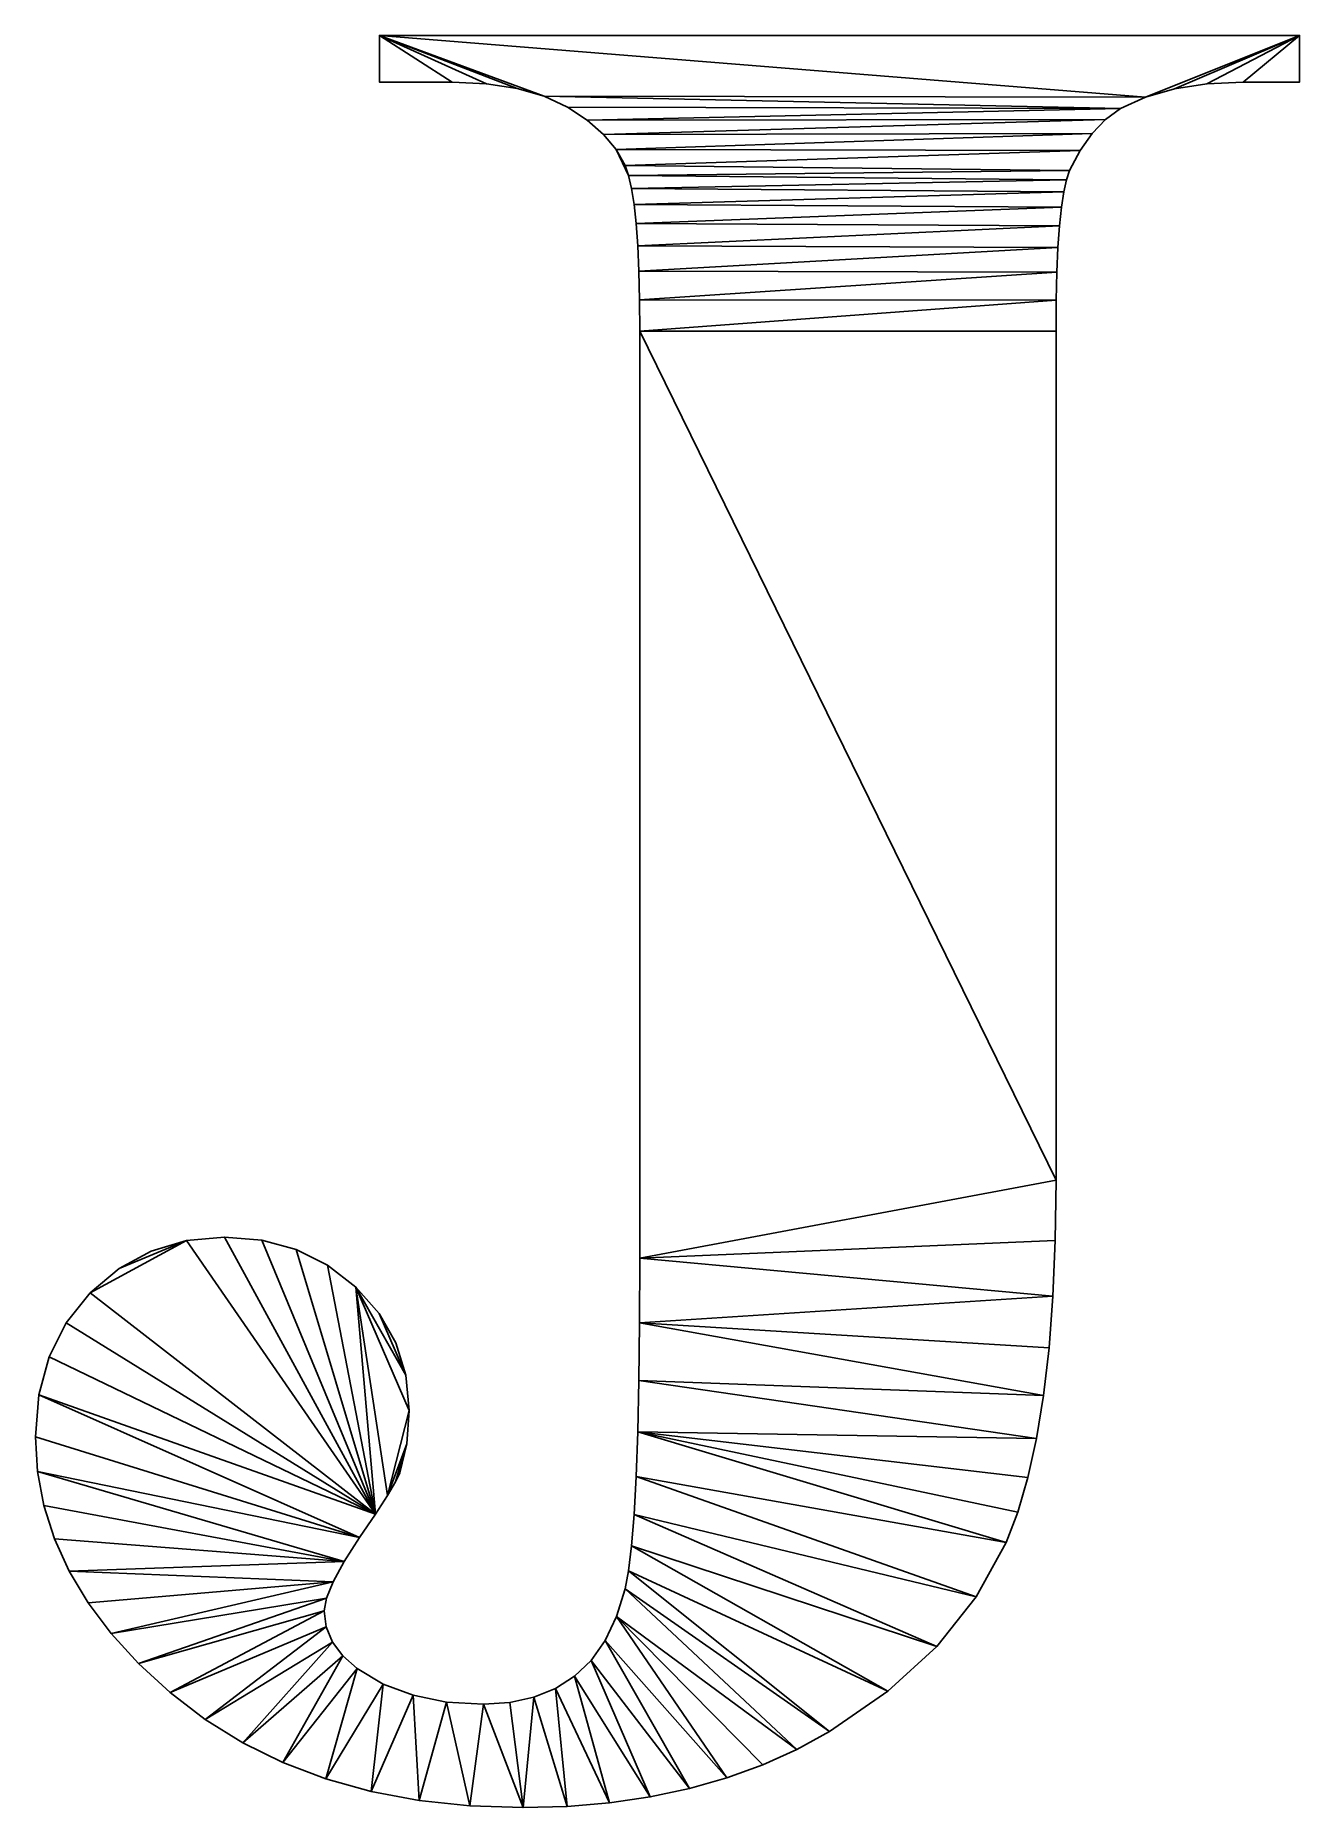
# Model space of a CAD drawing. Header units: metres. Extents: x 0.016 to 0.697, y -0.021 to 0.933.
import ezdxf

# ---------------------------------------------------------------- set-up
doc = ezdxf.new("R2010")
doc.units = ezdxf.units.M

msp = doc.modelspace()

# ---------------------------------------------------------------- meshes
at = {"layer": 'Armanisoft_0', "linetype": 'CONTINUOUS'}
mesh = msp.add_polyface(dxfattribs=at)
corners = [(0.339478, 0.831587), (0.567377, 0.830467), (0.340347, 0.819601), (0.338362, 0.841904), (0.568405, 0.840428), (0.336997, 0.850551), (0.569662, 0.84869), (0.335384, 0.857529), (0.571147, 0.855252), (0.333523, 0.862837), (0.572861, 0.860115), (0.328605, 0.871512), (0.578485, 0.871005), (0.321792, 0.87964), (0.584933, 0.880204), (0.313083, 0.88722), (0.592208, 0.887711), (0.30248, 0.894254), (0.600308, 0.893527), (0.28993, 0.900169), (0.258837, 0.906929), (0.20122, 0.932927), (0.275382, 0.904394), (0.240294, 0.907774), (0.20122, 0.907774), (0.613759, 0.89976), (0.338362, 0.841904, 0.229421), (0.339478, 0.831587, 0.229421), (0.568405, 0.840428, 0.229421), (0.336997, 0.850551, 0.229421), (0.569662, 0.84869, 0.229421), (0.335384, 0.857529, 0.229421), (0.571147, 0.855252, 0.229421), (0.333523, 0.862837, 0.229421), (0.572861, 0.860115, 0.229421), (0.328605, 0.871512, 0.229421), (0.578485, 0.871005, 0.229421), (0.321792, 0.87964, 0.229421), (0.584933, 0.880204, 0.229421), (0.313083, 0.88722, 0.229421), (0.592208, 0.887711, 0.229421), (0.30248, 0.894254, 0.229421), (0.600308, 0.893527, 0.229421), (0.28993, 0.900169, 0.229421), (0.258837, 0.906929, 0.229421), (0.275382, 0.904394, 0.229421), (0.20122, 0.932927, 0.229421), (0.240294, 0.907774, 0.229421), (0.20122, 0.907774, 0.229421), (0.613759, 0.89976, 0.229421), (0.20122, 0.932927), (0.20122, 0.907774), (0.20122, 0.907774, 0.229421), (0.20122, 0.932927, 0.229421), (0.339478, 0.831587), (0.340347, 0.819601), (0.340347, 0.819601, 0.229421), (0.339478, 0.831587, 0.229421), (0.338362, 0.841904), (0.338362, 0.841904, 0.229421), (0.336997, 0.850551), (0.336997, 0.850551, 0.229421), (0.335384, 0.857529), (0.335384, 0.857529, 0.229421), (0.333523, 0.862837), (0.333523, 0.862837, 0.229421), (0.328605, 0.871512), (0.328605, 0.871512, 0.229421), (0.321792, 0.87964), (0.321792, 0.87964, 0.229421), (0.313083, 0.88722), (0.313083, 0.88722, 0.229421), (0.30248, 0.894254), (0.30248, 0.894254, 0.229421), (0.28993, 0.900169), (0.28993, 0.900169, 0.229421), (0.275382, 0.904394), (0.275382, 0.904394, 0.229421), (0.258837, 0.906929), (0.258837, 0.906929, 0.229421), (0.240294, 0.907774), (0.240294, 0.907774, 0.229421)]
mesh.append_faces([[corners[k] for k in face] for face in [(0, 1, 2), (3, 4, 0), (5, 6, 3), (7, 8, 5), (9, 10, 7), (11, 12, 9), (11, 9, 7), (13, 14, 11), (15, 16, 13), (17, 18, 15), (19, 18, 17), (20, 21, 22), (23, 24, 21), (23, 21, 20), (21, 25, 19), (21, 19, 22), (26, 27, 28), (29, 26, 30), (31, 29, 32), (33, 31, 34), (35, 33, 36), (35, 31, 33), (37, 35, 38), (39, 37, 40), (41, 39, 42), (43, 41, 42), (44, 45, 46), (47, 46, 48), (47, 44, 46), (46, 43, 49), (46, 45, 43), (50, 51, 52, 53), (54, 55, 56, 57), (58, 54, 57, 59), (60, 58, 59, 61), (62, 60, 61, 63), (64, 62, 63, 65), (66, 64, 65, 67), (68, 66, 67, 69), (70, 68, 69, 71), (72, 70, 71, 73), (74, 72, 73, 75), (76, 74, 75, 77), (78, 76, 77, 79), (80, 78, 79, 81), (51, 80, 81, 52)]])
mesh = msp.add_polyface(dxfattribs=at)
corners = [(0.666346, 0.907774), (0.696646, 0.932927), (0.696646, 0.907774), (0.646778, 0.906884), (0.629249, 0.904213), (0.613759, 0.89976), (0.340347, 0.819601), (0.567377, 0.830467), (0.566577, 0.818806), (0.339478, 0.831587), (0.568405, 0.840428), (0.338362, 0.841904), (0.569662, 0.84869), (0.336997, 0.850551), (0.571147, 0.855252), (0.335384, 0.857529), (0.572861, 0.860115), (0.333523, 0.862837), (0.578485, 0.871005), (0.328605, 0.871512), (0.584933, 0.880204), (0.321792, 0.87964), (0.592208, 0.887711), (0.313083, 0.88722), (0.600308, 0.893527), (0.28993, 0.900169), (0.20122, 0.932927), (0.666346, 0.907774, 0.229421), (0.696646, 0.907774, 0.229421), (0.696646, 0.932927, 0.229421), (0.646778, 0.906884, 0.229421), (0.629249, 0.904213, 0.229421), (0.613759, 0.89976, 0.229421), (0.340347, 0.819601, 0.229421), (0.566577, 0.818806, 0.229421), (0.567377, 0.830467, 0.229421), (0.339478, 0.831587, 0.229421), (0.568405, 0.840428, 0.229421), (0.338362, 0.841904, 0.229421), (0.569662, 0.84869, 0.229421), (0.336997, 0.850551, 0.229421), (0.571147, 0.855252, 0.229421), (0.335384, 0.857529, 0.229421), (0.572861, 0.860115, 0.229421), (0.333523, 0.862837, 0.229421), (0.578485, 0.871005, 0.229421), (0.328605, 0.871512, 0.229421), (0.584933, 0.880204, 0.229421), (0.321792, 0.87964, 0.229421), (0.592208, 0.887711, 0.229421), (0.313083, 0.88722, 0.229421), (0.600308, 0.893527, 0.229421), (0.28993, 0.900169, 0.229421), (0.20122, 0.932927, 0.229421), (0.696646, 0.932927), (0.20122, 0.932927), (0.20122, 0.932927, 0.229421), (0.696646, 0.932927, 0.229421), (0.696646, 0.907774), (0.696646, 0.907774, 0.229421), (0.666346, 0.907774), (0.666346, 0.907774, 0.229421), (0.646778, 0.906884), (0.646778, 0.906884, 0.229421), (0.629249, 0.904213), (0.629249, 0.904213, 0.229421), (0.613759, 0.89976), (0.613759, 0.89976, 0.229421), (0.600308, 0.893527), (0.600308, 0.893527, 0.229421), (0.592208, 0.887711), (0.592208, 0.887711, 0.229421), (0.584933, 0.880204), (0.584933, 0.880204, 0.229421), (0.578485, 0.871005), (0.578485, 0.871005, 0.229421), (0.572861, 0.860115), (0.572861, 0.860115, 0.229421), (0.571147, 0.855252), (0.571147, 0.855252, 0.229421), (0.569662, 0.84869), (0.569662, 0.84869, 0.229421), (0.568405, 0.840428), (0.568405, 0.840428, 0.229421), (0.567377, 0.830467), (0.567377, 0.830467, 0.229421), (0.566577, 0.818806), (0.566577, 0.818806, 0.229421)]
mesh.append_faces([[corners[k] for k in face] for face in [(0, 1, 2), (3, 1, 0), (4, 1, 3), (5, 1, 4), (6, 7, 8), (9, 10, 7), (11, 12, 10), (13, 14, 12), (15, 16, 14), (17, 18, 16), (19, 20, 18), (21, 22, 20), (23, 24, 22), (25, 5, 24), (26, 1, 5), (27, 28, 29), (30, 27, 29), (31, 30, 29), (32, 31, 29), (33, 34, 35), (36, 35, 37), (36, 33, 35), (38, 37, 39), (40, 39, 41), (42, 41, 43), (44, 43, 45), (46, 45, 47), (48, 47, 49), (50, 49, 51), (52, 51, 32), (53, 32, 29), (54, 55, 56, 57), (58, 54, 57, 59), (60, 58, 59, 61), (62, 60, 61, 63), (64, 62, 63, 65), (66, 64, 65, 67), (68, 66, 67, 69), (70, 68, 69, 71), (72, 70, 71, 73), (74, 72, 73, 75), (76, 74, 75, 77), (78, 76, 77, 79), (80, 78, 79, 81), (82, 80, 81, 83), (84, 82, 83, 85), (86, 84, 85, 87)]])
mesh = msp.add_polyface(dxfattribs=at)
corners = [(0.097251, 0.283948), (0.045538, 0.255814), (0.061128, 0.268943), (0.078365, 0.278321), (0.341463, 0.274492), (0.565549, 0.316506), (0.565128, 0.284102), (0.563867, 0.253988), (0.341339, 0.239755), (0.341463, 0.773628), (0.565663, 0.790387), (0.565549, 0.773628), (0.341339, 0.790622), (0.566006, 0.805446), (0.340967, 0.805946), (0.566577, 0.818806), (0.340347, 0.819601), (0.097251, 0.283948, 0.229421), (0.061128, 0.268943, 0.229421), (0.045538, 0.255814, 0.229421), (0.078365, 0.278321, 0.229421), (0.341463, 0.274492, 0.229421), (0.565128, 0.284102, 0.229421), (0.565549, 0.316506, 0.229421), (0.563867, 0.253988, 0.229421), (0.341339, 0.239755, 0.229421), (0.341463, 0.773628, 0.229421), (0.565549, 0.773628, 0.229421), (0.565663, 0.790387, 0.229421), (0.341339, 0.790622, 0.229421), (0.566006, 0.805446, 0.229421), (0.340967, 0.805946, 0.229421), (0.566577, 0.818806, 0.229421), (0.340347, 0.819601, 0.229421), (0.566006, 0.805446), (0.566577, 0.818806), (0.566577, 0.818806, 0.229421), (0.566006, 0.805446, 0.229421), (0.565663, 0.790387), (0.565663, 0.790387, 0.229421), (0.565549, 0.773628), (0.565549, 0.773628, 0.229421), (0.565549, 0.316506), (0.565549, 0.316506, 0.229421), (0.565128, 0.284102), (0.565128, 0.284102, 0.229421), (0.563867, 0.253988), (0.563867, 0.253988, 0.229421), (0.045538, 0.255814), (0.032618, 0.239716), (0.032618, 0.239716, 0.229421), (0.045538, 0.255814, 0.229421), (0.061128, 0.268943), (0.061128, 0.268943, 0.229421), (0.078365, 0.278321), (0.078365, 0.278321, 0.229421), (0.097251, 0.283948), (0.097251, 0.283948, 0.229421), (0.117784, 0.285823), (0.117784, 0.285823, 0.229421), (0.13795, 0.28414), (0.13795, 0.28414, 0.229421), (0.156458, 0.279089), (0.156458, 0.279089, 0.229421), (0.173308, 0.270671), (0.173308, 0.270671, 0.229421), (0.1885, 0.258886), (0.1885, 0.258886, 0.229421), (0.201068, 0.244638), (0.201068, 0.244638, 0.229421), (0.341463, 0.274492), (0.341339, 0.239755), (0.341339, 0.239755, 0.229421), (0.341463, 0.274492, 0.229421), (0.341463, 0.773628), (0.341463, 0.773628, 0.229421), (0.341339, 0.790622), (0.341339, 0.790622, 0.229421), (0.340967, 0.805946), (0.340967, 0.805946, 0.229421), (0.340347, 0.819601), (0.340347, 0.819601, 0.229421)]
mesh.append_faces([[corners[k] for k in face] for face in [(0, 1, 2), (0, 2, 3), (4, 5, 6), (4, 6, 7), (4, 7, 8), (9, 10, 11), (9, 11, 5), (9, 5, 4), (12, 13, 10), (12, 10, 9), (14, 15, 13), (14, 13, 12), (16, 15, 14), (17, 18, 19), (17, 20, 18), (21, 22, 23), (21, 24, 22), (21, 25, 24), (26, 27, 28), (26, 23, 27), (26, 21, 23), (29, 28, 30), (29, 26, 28), (31, 30, 32), (31, 29, 30), (33, 31, 32), (34, 35, 36, 37), (38, 34, 37, 39), (40, 38, 39, 41), (42, 40, 41, 43), (44, 42, 43, 45), (46, 44, 45, 47), (48, 49, 50, 51), (52, 48, 51, 53), (54, 52, 53, 55), (56, 54, 55, 57), (58, 56, 57, 59), (60, 58, 59, 61), (62, 60, 61, 63), (64, 62, 63, 65), (66, 64, 65, 67), (68, 66, 67, 69), (70, 71, 72, 73), (74, 70, 73, 75), (76, 74, 75, 77), (78, 76, 77, 79), (80, 78, 79, 81)]])
mesh = msp.add_polyface(dxfattribs=at)
corners = [(0.21543, 0.211466), (0.1885, 0.258886), (0.201068, 0.244638), (0.210044, 0.228832), (0.217226, 0.192541), (0.205492, 0.14673), (0.199048, 0.136729), (0.023389, 0.221429), (0.032618, 0.239716), (0.045538, 0.255814), (0.097251, 0.283948), (0.117784, 0.285823), (0.13795, 0.28414), (0.156458, 0.279089), (0.173308, 0.270671), (0.340967, 0.208583), (0.558822, 0.200627), (0.555039, 0.17738), (0.340346, 0.180975), (0.341339, 0.239755), (0.563867, 0.253988), (0.561765, 0.226163), (0.21543, 0.211466, 0.229421), (0.201068, 0.244638, 0.229421), (0.1885, 0.258886, 0.229421), (0.210044, 0.228832, 0.229421), (0.217226, 0.192541, 0.229421), (0.205492, 0.14673, 0.229421), (0.199048, 0.136729, 0.229421), (0.023389, 0.221429, 0.229421), (0.017852, 0.200956, 0.229421), (0.032618, 0.239716, 0.229421), (0.045538, 0.255814, 0.229421), (0.097251, 0.283948, 0.229421), (0.117784, 0.285823, 0.229421), (0.13795, 0.28414, 0.229421), (0.156458, 0.279089, 0.229421), (0.173308, 0.270671, 0.229421), (0.340967, 0.208583, 0.229421), (0.555039, 0.17738, 0.229421), (0.558822, 0.200627, 0.229421), (0.340346, 0.180975, 0.229421), (0.341339, 0.239755, 0.229421), (0.561765, 0.226163, 0.229421), (0.563867, 0.253988, 0.229421), (0.561765, 0.226163), (0.563867, 0.253988), (0.563867, 0.253988, 0.229421), (0.561765, 0.226163, 0.229421), (0.558822, 0.200627), (0.558822, 0.200627, 0.229421), (0.555039, 0.17738), (0.555039, 0.17738, 0.229421), (0.017852, 0.200956), (0.016006, 0.178294), (0.016006, 0.178294, 0.229421), (0.017852, 0.200956, 0.229421), (0.023389, 0.221429), (0.023389, 0.221429, 0.229421), (0.032618, 0.239716), (0.032618, 0.239716, 0.229421), (0.210044, 0.228832), (0.201068, 0.244638), (0.201068, 0.244638, 0.229421), (0.210044, 0.228832, 0.229421), (0.21543, 0.211466), (0.21543, 0.211466, 0.229421), (0.217226, 0.192541), (0.217226, 0.192541, 0.229421), (0.340967, 0.208583), (0.340346, 0.180975), (0.340346, 0.180975, 0.229421), (0.340967, 0.208583, 0.229421), (0.341339, 0.239755), (0.341339, 0.239755, 0.229421)]
mesh.append_faces([[corners[k] for k in face] for face in [(0, 1, 2), (0, 2, 3), (4, 1, 0), (5, 1, 4), (6, 7, 8), (6, 8, 9), (6, 9, 10), (6, 10, 11), (6, 11, 12), (6, 12, 13), (6, 13, 14), (6, 14, 1), (15, 16, 17), (15, 17, 18), (19, 20, 21), (19, 21, 16), (19, 16, 15), (22, 23, 24), (22, 25, 23), (26, 22, 24), (27, 26, 24), (28, 29, 30), (28, 31, 29), (28, 32, 31), (28, 33, 32), (28, 34, 33), (28, 35, 34), (28, 36, 35), (28, 37, 36), (28, 24, 37), (38, 39, 40), (38, 41, 39), (42, 43, 44), (42, 40, 43), (42, 38, 40), (45, 46, 47, 48), (49, 45, 48, 50), (51, 49, 50, 52), (53, 54, 55, 56), (57, 53, 56, 58), (59, 57, 58, 60), (61, 62, 63, 64), (65, 61, 64, 66), (67, 65, 66, 68), (69, 70, 71, 72), (73, 69, 72, 74)]])
mesh = msp.add_polyface(dxfattribs=at)
corners = [(0.205492, 0.14673), (0.217226, 0.192541), (0.215972, 0.174515), (0.209879, 0.154106), (0.199048, 0.136729), (0.1885, 0.258886), (0.175935, 0.067809), (0.107347, 0.026049), (0.172604, 0.075894), (0.181487, 0.060347), (0.149229, 0.002837), (0.127585, 0.013476), (0.189259, 0.05351), (0.17228, -0.005867), (0.203287, 0.045105), (0.196738, -0.012637), (0.219302, 0.039102), (0.222603, -0.017473), (0.237302, 0.035499), (0.205492, 0.14673, 0.229421), (0.215972, 0.174515, 0.229421), (0.217226, 0.192541, 0.229421), (0.209879, 0.154106, 0.229421), (0.199048, 0.136729, 0.229421), (0.1885, 0.258886, 0.229421), (0.175935, 0.067809, 0.229421), (0.172604, 0.075894, 0.229421), (0.107347, 0.026049, 0.229421), (0.181487, 0.060347, 0.229421), (0.127585, 0.013476, 0.229421), (0.149229, 0.002837, 0.229421), (0.189259, 0.05351, 0.229421), (0.17228, -0.005867, 0.229421), (0.203287, 0.045105, 0.229421), (0.196738, -0.012637, 0.229421), (0.219302, 0.039102, 0.229421), (0.222603, -0.017473, 0.229421), (0.237302, 0.035499, 0.229421), (0.196738, -0.012637), (0.222603, -0.017473), (0.222603, -0.017473, 0.229421), (0.196738, -0.012637, 0.229421), (0.17228, -0.005867), (0.17228, -0.005867, 0.229421), (0.149229, 0.002837), (0.149229, 0.002837, 0.229421), (0.215972, 0.174515), (0.217226, 0.192541), (0.217226, 0.192541, 0.229421), (0.215972, 0.174515, 0.229421), (0.21221, 0.158857), (0.21221, 0.158857, 0.229421), (0.209879, 0.154106), (0.209879, 0.154106, 0.229421), (0.205492, 0.14673), (0.205492, 0.14673, 0.229421), (0.199048, 0.136729), (0.199048, 0.136729, 0.229421), (0.190549, 0.124103), (0.190549, 0.124103, 0.229421), (0.182212, 0.111179), (0.182212, 0.111179, 0.229421), (0.176258, 0.100289), (0.176258, 0.100289, 0.229421), (0.172685, 0.09143), (0.172685, 0.09143, 0.229421), (0.171494, 0.084604), (0.171494, 0.084604, 0.229421), (0.172604, 0.075894), (0.172604, 0.075894, 0.229421), (0.175935, 0.067809), (0.175935, 0.067809, 0.229421), (0.181487, 0.060347), (0.181487, 0.060347, 0.229421), (0.189259, 0.05351), (0.189259, 0.05351, 0.229421), (0.203287, 0.045105), (0.203287, 0.045105, 0.229421), (0.219302, 0.039102), (0.219302, 0.039102, 0.229421), (0.237302, 0.035499), (0.237302, 0.035499, 0.229421)]
mesh.append_faces([[corners[k] for k in face] for face in [(0, 1, 2), (0, 2, 3), (4, 5, 0), (6, 7, 8), (9, 10, 11), (9, 11, 6), (12, 13, 10), (12, 10, 9), (14, 15, 13), (14, 13, 12), (16, 17, 15), (16, 15, 14), (18, 17, 16), (19, 20, 21), (19, 22, 20), (23, 19, 24), (25, 26, 27), (28, 29, 30), (28, 25, 29), (31, 30, 32), (31, 28, 30), (33, 32, 34), (33, 31, 32), (35, 34, 36), (35, 33, 34), (37, 35, 36), (38, 39, 40, 41), (42, 38, 41, 43), (44, 42, 43, 45), (46, 47, 48, 49), (50, 46, 49, 51), (52, 50, 51, 53), (54, 52, 53, 55), (56, 54, 55, 57), (58, 56, 57, 59), (60, 58, 59, 61), (62, 60, 61, 63), (64, 62, 63, 65), (66, 64, 65, 67), (68, 66, 67, 69), (70, 68, 69, 71), (72, 70, 71, 73), (74, 72, 73, 75), (76, 74, 75, 77), (78, 76, 77, 79), (80, 78, 79, 81)]])
mesh = msp.add_polyface(dxfattribs=at)
corners = [(0.199048, 0.136729), (0.017852, 0.200956), (0.023389, 0.221429), (0.190549, 0.124103), (0.017139, 0.159552), (0.016006, 0.178294), (0.182212, 0.111179), (0.034134, 0.10594), (0.026203, 0.123375), (0.020538, 0.141245), (0.176258, 0.100289), (0.056793, 0.072377), (0.04433, 0.08894), (0.172685, 0.09143), (0.071522, 0.056249), (0.171494, 0.084604), (0.088516, 0.040556), (0.172604, 0.075894), (0.107347, 0.026049), (0.175935, 0.067809), (0.127585, 0.013476), (0.190549, 0.124103, 0.229421), (0.016006, 0.178294, 0.229421), (0.017139, 0.159552, 0.229421), (0.017852, 0.200956, 0.229421), (0.199048, 0.136729, 0.229421), (0.182212, 0.111179, 0.229421), (0.026203, 0.123375, 0.229421), (0.034134, 0.10594, 0.229421), (0.020538, 0.141245, 0.229421), (0.176258, 0.100289, 0.229421), (0.04433, 0.08894, 0.229421), (0.056793, 0.072377, 0.229421), (0.172685, 0.09143, 0.229421), (0.071522, 0.056249, 0.229421), (0.171494, 0.084604, 0.229421), (0.088516, 0.040556, 0.229421), (0.172604, 0.075894, 0.229421), (0.107347, 0.026049, 0.229421), (0.175935, 0.067809, 0.229421), (0.127585, 0.013476, 0.229421), (0.127585, 0.013476), (0.149229, 0.002837), (0.149229, 0.002837, 0.229421), (0.127585, 0.013476, 0.229421), (0.107347, 0.026049), (0.107347, 0.026049, 0.229421), (0.088516, 0.040556), (0.088516, 0.040556, 0.229421), (0.071522, 0.056249), (0.071522, 0.056249, 0.229421), (0.056793, 0.072377), (0.056793, 0.072377, 0.229421), (0.04433, 0.08894), (0.04433, 0.08894, 0.229421), (0.034134, 0.10594), (0.034134, 0.10594, 0.229421), (0.026203, 0.123375), (0.026203, 0.123375, 0.229421), (0.020538, 0.141245), (0.020538, 0.141245, 0.229421), (0.017139, 0.159552), (0.017139, 0.159552, 0.229421), (0.016006, 0.178294), (0.016006, 0.178294, 0.229421)]
mesh.append_faces([[corners[k] for k in face] for face in [(0, 1, 2), (3, 4, 5), (3, 5, 1), (3, 1, 0), (6, 7, 8), (6, 8, 9), (6, 9, 4), (6, 4, 3), (10, 11, 12), (10, 12, 7), (10, 7, 6), (13, 14, 11), (13, 11, 10), (15, 16, 14), (15, 14, 13), (17, 18, 16), (17, 16, 15), (19, 20, 18), (21, 22, 23), (21, 24, 22), (21, 25, 24), (26, 27, 28), (26, 29, 27), (26, 23, 29), (26, 21, 23), (30, 31, 32), (30, 28, 31), (30, 26, 28), (33, 32, 34), (33, 30, 32), (35, 34, 36), (35, 33, 34), (37, 36, 38), (37, 35, 36), (39, 38, 40), (41, 42, 43, 44), (45, 41, 44, 46), (47, 45, 46, 48), (49, 47, 48, 50), (51, 49, 50, 52), (53, 51, 52, 54), (55, 53, 54, 56), (57, 55, 56, 58), (59, 57, 58, 60), (61, 59, 60, 62), (63, 61, 62, 64)]])
mesh = msp.add_polyface(dxfattribs=at)
corners = [(0.237302, 0.035499), (0.249874, -0.020374), (0.222603, -0.017473), (0.257289, 0.034299), (0.278552, -0.021341), (0.271461, 0.035239), (0.284345, 0.03806), (0.302279, -0.020703), (0.29594, 0.042762), (0.325116, -0.018786), (0.306248, 0.049345), (0.347066, -0.015591), (0.3152, 0.057928), (0.368127, -0.011119), (0.322729, 0.068633), (0.328835, 0.081458), (0.388299, -0.005369), (0.237302, 0.035499, 0.229421), (0.222603, -0.017473, 0.229421), (0.249874, -0.020374, 0.229421), (0.257289, 0.034299, 0.229421), (0.278552, -0.021341, 0.229421), (0.271461, 0.035239, 0.229421), (0.284345, 0.03806, 0.229421), (0.302279, -0.020703, 0.229421), (0.29594, 0.042762, 0.229421), (0.325116, -0.018786, 0.229421), (0.306248, 0.049345, 0.229421), (0.347066, -0.015591, 0.229421), (0.3152, 0.057928, 0.229421), (0.368127, -0.011119, 0.229421), (0.322729, 0.068633, 0.229421), (0.325116, -0.018786), (0.347066, -0.015591), (0.347066, -0.015591, 0.229421), (0.325116, -0.018786, 0.229421), (0.302279, -0.020703), (0.302279, -0.020703, 0.229421), (0.278552, -0.021341), (0.278552, -0.021341, 0.229421), (0.249874, -0.020374), (0.249874, -0.020374, 0.229421), (0.222603, -0.017473), (0.222603, -0.017473, 0.229421), (0.257289, 0.034299), (0.237302, 0.035499), (0.237302, 0.035499, 0.229421), (0.257289, 0.034299, 0.229421), (0.271461, 0.035239), (0.271461, 0.035239, 0.229421), (0.284345, 0.03806), (0.284345, 0.03806, 0.229421), (0.29594, 0.042762), (0.29594, 0.042762, 0.229421), (0.306248, 0.049345), (0.306248, 0.049345, 0.229421), (0.3152, 0.057928), (0.3152, 0.057928, 0.229421), (0.322729, 0.068633), (0.322729, 0.068633, 0.229421), (0.328835, 0.081458), (0.328835, 0.081458, 0.229421), (0.333519, 0.096403), (0.333519, 0.096403, 0.229421), (0.335381, 0.106189), (0.335381, 0.106189, 0.229421), (0.336995, 0.119539), (0.336995, 0.119539, 0.229421), (0.33836, 0.136453), (0.33836, 0.136453, 0.229421), (0.339477, 0.156932), (0.339477, 0.156932, 0.229421), (0.340346, 0.180975), (0.340346, 0.180975, 0.229421)]
mesh.append_faces([[corners[k] for k in face] for face in [(0, 1, 2), (3, 4, 1), (3, 1, 0), (5, 4, 3), (6, 7, 4), (6, 4, 5), (8, 9, 7), (8, 7, 6), (10, 11, 9), (10, 9, 8), (12, 13, 11), (12, 11, 10), (14, 13, 12), (15, 16, 14), (17, 18, 19), (20, 19, 21), (20, 17, 19), (22, 20, 21), (23, 21, 24), (23, 22, 21), (25, 24, 26), (25, 23, 24), (27, 26, 28), (27, 25, 26), (29, 28, 30), (29, 27, 28), (31, 29, 30), (32, 33, 34, 35), (36, 32, 35, 37), (38, 36, 37, 39), (40, 38, 39, 41), (42, 40, 41, 43), (44, 45, 46, 47), (48, 44, 47, 49), (50, 48, 49, 51), (52, 50, 51, 53), (54, 52, 53, 55), (56, 54, 55, 57), (58, 56, 57, 59), (60, 58, 59, 61), (62, 60, 61, 63), (64, 62, 63, 65), (66, 64, 65, 67), (68, 66, 67, 69), (70, 68, 69, 71), (72, 70, 71, 73)]])
mesh = msp.add_polyface(dxfattribs=at)
corners = [(0.322729, 0.068633), (0.388299, -0.005369), (0.368127, -0.011119), (0.328835, 0.081458), (0.425979, 0.009965), (0.407583, 0.00166), (0.333519, 0.096403), (0.443486, 0.019549), (0.335381, 0.106189), (0.475027, 0.041247), (0.336995, 0.119539), (0.501401, 0.065451), (0.33836, 0.136453), (0.522606, 0.092161), (0.339477, 0.156932), (0.538643, 0.121376), (0.340346, 0.180975), (0.555039, 0.17738), (0.550414, 0.156423), (0.544949, 0.137755), (0.322729, 0.068633, 0.229421), (0.368127, -0.011119, 0.229421), (0.388299, -0.005369, 0.229421), (0.328835, 0.081458, 0.229421), (0.407583, 0.00166, 0.229421), (0.425979, 0.009965, 0.229421), (0.333519, 0.096403, 0.229421), (0.443486, 0.019549, 0.229421), (0.335381, 0.106189, 0.229421), (0.475027, 0.041247, 0.229421), (0.336995, 0.119539, 0.229421), (0.501401, 0.065451, 0.229421), (0.33836, 0.136453, 0.229421), (0.522606, 0.092161, 0.229421), (0.339477, 0.156932, 0.229421), (0.538643, 0.121376, 0.229421), (0.340346, 0.180975, 0.229421), (0.550414, 0.156423, 0.229421), (0.555039, 0.17738, 0.229421), (0.544949, 0.137755, 0.229421), (0.550414, 0.156423), (0.555039, 0.17738), (0.555039, 0.17738, 0.229421), (0.550414, 0.156423, 0.229421), (0.544949, 0.137755), (0.544949, 0.137755, 0.229421), (0.538643, 0.121376), (0.538643, 0.121376, 0.229421), (0.522606, 0.092161), (0.522606, 0.092161, 0.229421), (0.501401, 0.065451), (0.501401, 0.065451, 0.229421), (0.475027, 0.041247), (0.475027, 0.041247, 0.229421), (0.443486, 0.019549), (0.443486, 0.019549, 0.229421), (0.425979, 0.009965), (0.425979, 0.009965, 0.229421), (0.407583, 0.00166), (0.407583, 0.00166, 0.229421), (0.388299, -0.005369), (0.388299, -0.005369, 0.229421), (0.368127, -0.011119), (0.368127, -0.011119, 0.229421), (0.347066, -0.015591), (0.347066, -0.015591, 0.229421)]
mesh.append_faces([[corners[k] for k in face] for face in [(0, 1, 2), (3, 4, 5), (3, 5, 1), (6, 7, 4), (6, 4, 3), (8, 9, 7), (8, 7, 6), (10, 11, 9), (10, 9, 8), (12, 13, 11), (12, 11, 10), (14, 15, 13), (14, 13, 12), (16, 17, 18), (16, 18, 19), (16, 19, 15), (16, 15, 14), (20, 21, 22), (23, 24, 25), (23, 22, 24), (23, 20, 22), (26, 25, 27), (26, 23, 25), (28, 27, 29), (28, 26, 27), (30, 29, 31), (30, 28, 29), (32, 31, 33), (32, 30, 31), (34, 33, 35), (34, 32, 33), (36, 37, 38), (36, 39, 37), (36, 35, 39), (36, 34, 35), (40, 41, 42, 43), (44, 40, 43, 45), (46, 44, 45, 47), (48, 46, 47, 49), (50, 48, 49, 51), (52, 50, 51, 53), (54, 52, 53, 55), (56, 54, 55, 57), (58, 56, 57, 59), (60, 58, 59, 61), (62, 60, 61, 63), (64, 62, 63, 65)]])

doc.saveas('drawing.dxf')
